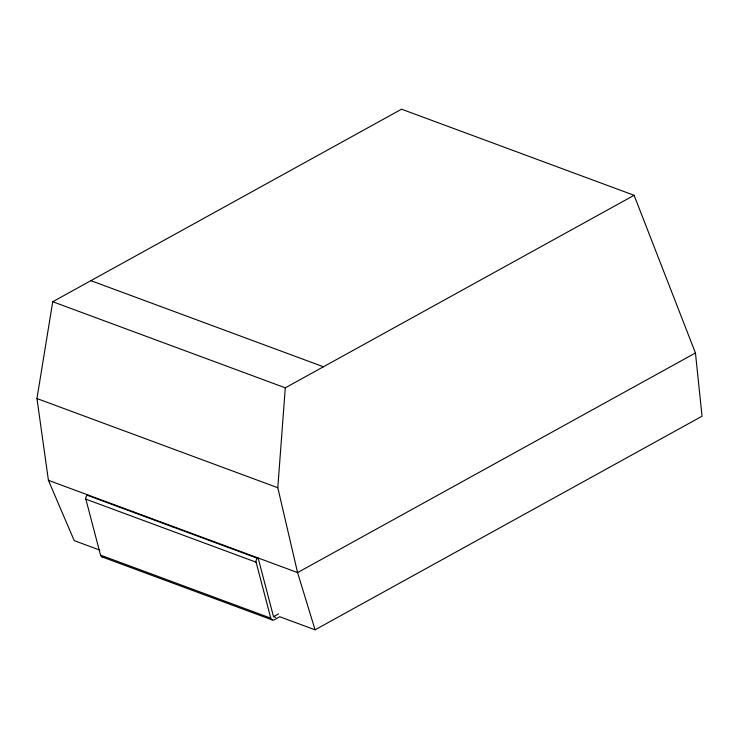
<?xml version="1.0" encoding="UTF-8"?>
<svg xmlns="http://www.w3.org/2000/svg" width="739" height="739" viewBox="0 0 739 739"><rect width="100%" height="100%" fill="white"/><g stroke="black" fill="none" stroke-linecap="round" stroke-linejoin="round"><path stroke-width="1.11" d="M315.073 629.813L297.568 572.586L277.799 487.731L285.282 387.836L634.108 195.299L695.445 352.974L702.05 416.214L315.073 629.813L279.776 616.742L274.326 619.753A3.519 2.734 -69.7 0 1 270.788 618.164L100.532 555.118L85.853 499.148A3.113 2.42 -69.7 0 1 87.184 495.315L87.867 494.927L87.276 495.259L257.532 558.305L258.123 557.973L273.513 616.668L275.638 617.444M99.894 550.13L74.223 540.625L48.414 480.322L36.95 398.543L52.737 301.724L401.563 109.187L634.108 195.299M257.532 558.305L257.44 558.361A3.113 2.42 -69.7 0 0 256.1 562.194L270.788 618.164M172.399 526.778L172.991 526.454M695.445 352.974L297.568 572.586L48.414 480.322M273.513 616.668L278.501 613.906M90.888 280.663L323.433 366.775M52.737 301.724L285.282 387.836M36.95 398.543L277.799 487.731M85.853 499.148L256.1 562.194M101.908 556.864L272.164 619.91M103.709 556.873A3.519 2.734 -69.7 0 1 100.532 555.118"/></g></svg>
